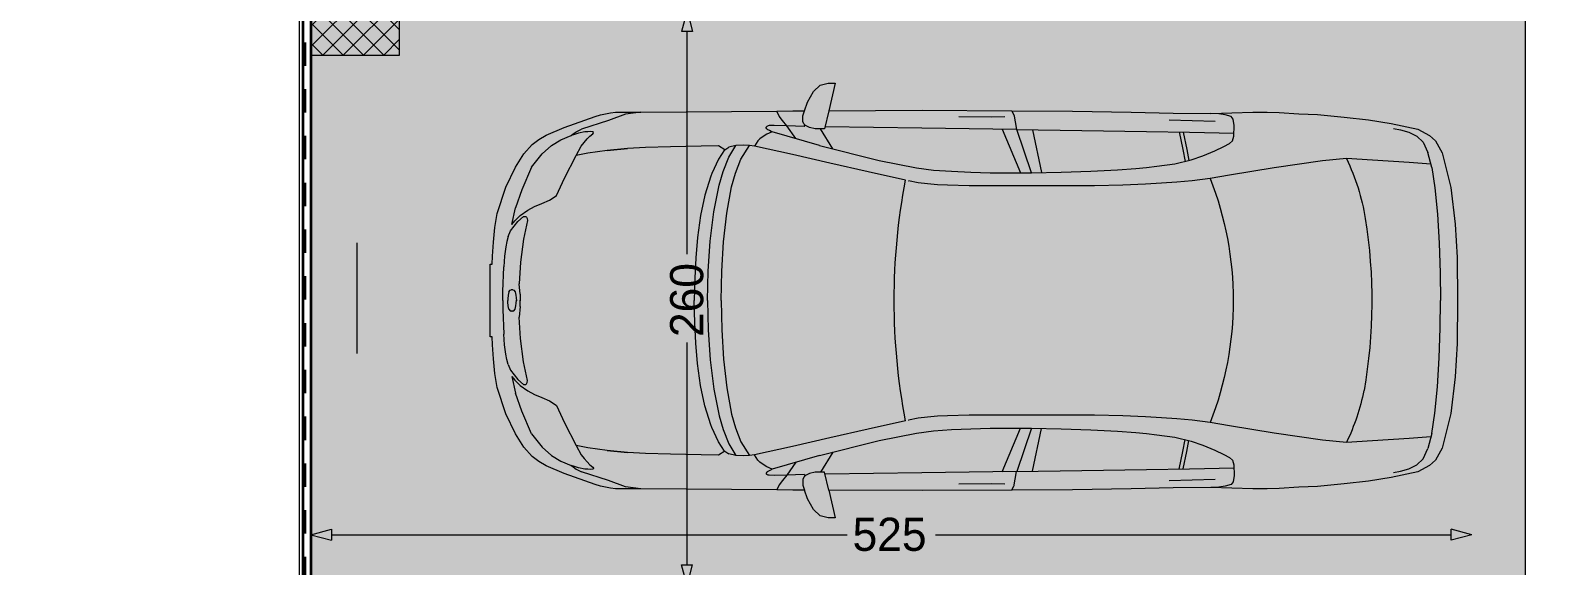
# Model space of a CAD drawing. Header units: millimetres. Extents: x 635850 to 824661, y -5878409 to -5774454.
# Drawn here: x 749086 to 755960, y -5805012 to -5802591 of the extents above; entities that cross this region are included whole.
import ezdxf

# ---------------------------------------------------------------- set-up
doc = ezdxf.new("R2010")
doc.units = ezdxf.units.MM
doc.header["$MEASUREMENT"] = 0
doc.linetypes.add('Dashed', pattern=[211.666667, 105.833333, -105.833333])
for name, color, linetype, lineweight, true_color in [('0_Pen_No__62', 7, 'Continuous', 20, 0xaaaaaa), ('2D Drafting - General_Pen_No__241', 7, 'Continuous', 13, 0xe8e8e8), ('A - Ndertesa 1 - Veturat_Pen_No__102', 7, 'Continuous', 13, 0xcccccc), ('A - Ndertesa 5 - Sanitaria_Pen_No__82', 7, 'Continuous', 20, 0xaaaaaa), ('A - Ndertesa 7 - Ndertesa 4 - Dimensionimi Bazik_Pen_No__102', 7, 'Continuous', 13, 0xcccccc), ('A - Ndertesa 7 - Ndertesa 4 - Dimensionimi Bazik_Pen_No__82', 7, 'Continuous', 20, 0xaaaaaa), ('A - Ndertesa 7 - Veturat_Pen_No__102', 7, 'Continuous', 13, 0xcccccc), ('A - Situacioni_Pen_No__102', 7, 'Continuous', 13, 0xcccccc), ('Drawing & Figure_Pen_No__82', 7, 'Continuous', 20, 0xaaaaaa)]:
    doc.layers.add(name, color=color, linetype=linetype, lineweight=lineweight, true_color=true_color)
for name, color, linetype, lineweight in [('A - Ndertesa 5 - 2D Drafting - General_Pen_No__6', 5, 'Continuous', 35), ('A - Ndertesa 6 - Pllaka meskatit_Pen_No__22', 8, 'Continuous', 35), ('A - Ndertesa 7  - Pllaka meskatitt_Pen_No__7', 7, 'Continuous', 35), ('A - Ndertesa 7 - Shtyllat_Pen_No__1', 7, 'Continuous', 13), ('A - Ndertesa 7 - Shtyllat_Pen_No__101', 252, 'Continuous', 13)]:
    doc.layers.add(name, color=color, linetype=linetype, lineweight=lineweight)
for name, color, linetype in [('A - Ndertesa 6 - Pllaka meskatit', 7, 'Continuous'), ('A - Ndertesa 7  - Pllaka meskatitt', 7, 'Continuous'), ('A - Ndertesa 7 - Ndertesa 4 - Dimensionimi Bazik', 7, 'Continuous'), ('A - Ndertesa 7 - Shtyllat', 7, 'Continuous')]:
    doc.layers.add(name, color=color, linetype=linetype)
doc.styles.add('GENERATED_STYLE_1', font='GOTHIC.TTF')
doc.dimstyles.new('GENERATED_STYLE__1', dxfattribs={"dimtxt": 150, "dimasz": 91.78744, "dimexe": 0.18, "dimexo": 0.0625, "dimgap": 0, "dimtad": 0, "dimdec": 0, "dimlfac": 0.1, "dimzin": 0, "dimdsep": 46, "dimtxsty": 'GENERATED_STYLE_1', "dimblk": 'ARROWHEAD_5', "dimblk1": 'ARROWHEAD_5', "dimblk2": 'ARROWHEAD_5', "dimcen": 0.09, "dimse1": 1, "dimse2": 1, "dimclrd": 256, "dimclre": 256, "dimclrt": 256, "dimadec": 0, "dimazin": 0, "dimtfac": 1, "dimtdec": 4, "dimtmove": 0, "dimatfit": 3, "dimfxl": 0, "dimtolj": 1, "dimtzin": 0, "dimarcsym": 0})
doc.dimstyles.new('GENERATED_STYLE__2', dxfattribs={"dimtxt": 150, "dimasz": 91.78744, "dimexe": 0.18, "dimexo": 0.0625, "dimgap": 0, "dimtad": 0, "dimtih": 1, "dimtoh": 1, "dimdec": 0, "dimlfac": 0.1, "dimzin": 0, "dimdsep": 46, "dimtxsty": 'GENERATED_STYLE_1', "dimblk": 'ARROWHEAD_5', "dimblk1": 'ARROWHEAD_5', "dimblk2": 'ARROWHEAD_5', "dimcen": 0.09, "dimse1": 1, "dimse2": 1, "dimclrd": 256, "dimclre": 256, "dimclrt": 256, "dimadec": 0, "dimazin": 0, "dimtfac": 1, "dimtdec": 4, "dimtmove": 0, "dimatfit": 3, "dimfxl": 0, "dimtolj": 1, "dimtzin": 0, "dimarcsym": 0})

# ---------------------------------------------------------------- blocks, each defined once
blk = doc.blocks.new('Slab_3', base_point=(703704.3, -5790215.9))
at = {"layer": 'A - Ndertesa 6 - Pllaka meskatit_Pen_No__22', "color": 8, "linetype": 'Continuous', "lineweight": 35, "flags": 128}
blk.add_lwpolyline([(703704.3, -5790215.9), (739063.3, -5786585.5), (739063.1, -5784103.9), (741098.5, -5781712.3), (750316.6, -5780623.6), (750320.1, -5821668.9), (726661.7, -5822732.9), (707158.2, -5823855.1)], close=True, dxfattribs=at)
blk = doc.blocks.new('Slab_4', base_point=(764617.5, -5778938.9))
at = {"layer": 'A - Ndertesa 7  - Pllaka meskatitt_Pen_No__7', "color": 7, "linetype": 'Continuous', "lineweight": 35, "flags": 128}
blk.add_lwpolyline([(764617.5, -5778938.9), (750355, -5780623.3), (750355, -5821675.8), (764660.1, -5821033.7), (785655, -5820354.8), (785655, -5777754.2), (764617.5, -5778938.7)], close=True, dxfattribs=at)
blk = doc.blocks.new('Column_302', base_point=(750555, -5800477.3))
at = {"layer": 'A - Ndertesa 7 - Shtyllat_Pen_No__101', "linetype": 'Continuous', "lineweight": 13}
h = blk.add_hatch(dxfattribs=at)
h.set_pattern_fill('Concrete_Block', color=252, style=0, pattern_type=2)
h.set_pattern_definition([(45, (664183.82, -5827429.525), (-45.96194, 45.96194), []), (135, (664183.82, -5827429.525), (45.96194, 45.96194), [])])
h.paths.add_polyline_path([(750755, -5798252.3), (750355, -5798252.3), (750355, -5802702.3), (750755, -5802702.3)])
at = {"layer": 'A - Ndertesa 7 - Shtyllat_Pen_No__1', "color": 7, "linetype": 'Continuous', "lineweight": 13, "flags": 128}
blk.add_lwpolyline([(750755, -5798252.3), (750355, -5798252.3), (750355, -5802702.3), (750755, -5802702.3)], close=True, dxfattribs=at)
blk = doc.blocks.new('Car 05 25')
at = {"layer": 'A - Ndertesa 1 - Veturat_Pen_No__102', "color": 254, "linetype": 'Continuous', "lineweight": 13, "true_color": 0xcccccc}
for p, q in [((129, 820.5), (138.9, 832.4)), ((138.9, 832.4), (165.2, 840.3)), ((165.2, 840.3), (194.7, 844.3)), ((194.7, 844.3), (230.8, 845.5)), ((1119.5, 833.3), (1115.1, 808.9)), ((1120.2, 836.3), (1119.5, 833.3)), ((1120.7, 838.2), (1120.2, 836.3)), ((1129.9, 858.5), (1120.7, 838.2)), ((1162.6, 830.5), (1220.1, 829.1)), ((1220.1, 829.1), (1369.7, 831.5)), ((1957.8, 858.1), (1977.2, 777.4)), ((2075.3, 835.7), (2067.9, 857.7)), ((2075.2, 809.4), (2075.3, 835.7)), ((2166.8, 813.8), (2182.3, 834.1)), ((2182.3, 834.1), (2193.2, 856.5)), ((2808, 852.6), (2876.9, 843.3)), ((2876.9, 843.3), (2954.2, 813.7)), ((2904.1, 832.9), (2905.1, 832.8)), ((-664.9, 761), (-701.1, 743.3)), ((-626.6, 772.5), (-664.9, 761)), ((-594.9, 778.5), (-626.6, 772.5)), ((124.6, 791.4), (129, 820.5)), ((125.7, 743.9), (124.6, 791.4)), ((327.4, 761.9), (125.4, 756.5)), ((210.9, 809.2), (418.1, 816.2)), ((522, 764.7), (327.4, 761.9)), ((355.3, 762.3), (339.1, 683.1)), ((373.4, 762.6), (357.2, 683.4)), ((813.6, 769.3), (522, 764.7)), ((1108.6, 774), (813.6, 769.3)), ((1036.3, 772.8), (996.5, 578.8)), ((1042, 578), (1107.6, 774)), ((1173.3, 774.9), (1090.3, 577.9)), ((1115.1, 808.9), (1108.6, 774)), ((1108.6, 774), (1537.6, 780)), ((1537.6, 780), (1975, 786.1)), ((1939.2, 686.2), (1995.9, 777.4)), ((1977.2, 777.4), (2019.6, 777.4)), ((2000.4, 701.6), (2213.5, 763)), ((2019.6, 777.4), (2044.5, 783.1)), ((2044.5, 783.1), (2063.4, 792.3)), ((2063.4, 792.3), (2070.4, 799.9)), ((2068.7, 787.7), (2065.4, 794.5)), ((2068.7, 787.7), (2148, 790.5)), ((2070.4, 799.9), (2075.2, 809.4)), ((2106.5, 732.2), (2148, 790.5)), ((2148, 790.5), (2166.8, 813.8)), ((2148, 790.5), (2205.6, 792.2)), ((2205.6, 792.2), (2227.2, 791)), ((2226.6, 769.9), (2213.5, 763)), ((2213.5, 763), (2238.3, 752.2)), ((2234.4, 774), (2226.6, 769.9)), ((2227.2, 791), (2232.6, 790)), ((2232.6, 790), (2237.9, 787.3)), ((2238.5, 776.9), (2234.4, 774)), ((2240.8, 784), (2237.9, 787.3)), ((2238.5, 776.9), (2240.9, 780.5)), ((2240.9, 780.5), (2240.8, 784)), ((2954.2, 813.7), (3075.8, 774.7)), ((3022.5, 758.3), (3023.7, 762.5)), ((3024.5, 753.7), (3022.5, 758.3)), ((3023.7, 762.5), (3034.6, 765.1)), ((3034.6, 765.1), (3046.9, 763.8)), ((3046.9, 763.8), (3060.9, 762.9)), ((3060.9, 762.9), (3089.9, 757.4)), ((3100.5, 763.1), (3075.8, 774.7)), ((3089.9, 757.4), (3108.4, 751.4)), ((3114.1, 753.3), (3100.5, 763.1)), ((-729.4, 716.4), (-750.6, 669.8)), ((-701.1, 743.3), (-729.4, 716.4)), ((132.4, 722.8), (125.7, 743.9)), ((146.7, 710.6), (132.4, 722.8)), ((171.3, 696.6), (146.7, 710.6)), ((212.6, 676.5), (171.3, 696.6)), ((2000.4, 701.6), (1730.4, 633.8)), ((2122, 660), (2293.8, 697.7)), ((2238.3, 752.2), (2258.5, 739.7)), ((2258.5, 739.7), (2269, 731.1)), ((2269, 731.1), (2278.8, 722)), ((2278.8, 722), (2293.8, 697.7)), ((2293.8, 697.7), (2317.2, 700.7)), ((2293.8, 697.6), (2293.8, 697.7)), ((2317.2, 700.7), (2345.7, 702.7)), ((2355.1, 639.9), (2317.2, 700.7)), ((2345.7, 702.7), (2378.9, 702)), ((2410.1, 649.1), (2378.9, 702)), ((2378.9, 702), (2410.6, 694.2)), ((2410.6, 694.2), (2410.6, 694.2)), ((2428.7, 681.7), (2410.6, 694.2)), ((2428.7, 681.7), (2457.3, 700)), ((2457.3, 700), (2535.5, 698)), ((2535.4, 698), (2673.2, 695.5)), ((2535.5, 698), (2535.5, 698)), ((2673.2, 695.5), (2787.2, 691.5)), ((2787.2, 691.5), (2868.4, 687.2)), ((3037.9, 743.5), (3024.5, 753.7)), ((3050.6, 730.7), (3037.9, 743.5)), ((3064.5, 714.6), (3050.6, 730.7)), ((3077, 697.8), (3064.5, 714.6)), ((3100, 656.6), (3077, 697.8)), ((3108.4, 751.4), (3122.9, 746.4)), ((3122.9, 746.4), (3114.1, 753.3)), ((3170.1, 726.6), (3122.9, 746.4)), ((3211.7, 701), (3170.1, 726.6)), ((3254.3, 663.2), (3211.7, 701)), ((-768.3, 602.3), (-750.6, 669.8)), ((-764.3, 617.3), (-665.7, 624)), ((-665.7, 624), (-500.9, 634.2)), ((-500.9, 634.2), (-383, 642)), ((-383, 642), (-274.2, 631.3)), ((-274.2, 631.3), (-56.4, 600.5)), ((266.3, 654.6), (212.6, 676.5)), ((319.5, 636.4), (266.3, 654.6)), ((392.7, 617.8), (319.5, 636.4)), ((339.1, 683.1), (329.6, 633.9)), ((357.2, 683.4), (346.8, 629.5)), ((1730.4, 633.8), (1562, 600.6)), ((1779.6, 581.8), (1952.8, 621.3)), ((1952.8, 621.3), (2122, 660)), ((2379.8, 575.4), (2355.1, 639.9)), ((2436, 583.2), (2410.1, 649.1)), ((2428.8, 681.7), (2428.7, 681.7)), ((2428.8, 681.7), (2456.7, 639.8)), ((2456.7, 639.8), (2487.2, 574.3)), ((2868.4, 687.2), (2959.7, 679)), ((2959.7, 679), (2868.4, 687.2)), ((2959.7, 679), (3047.2, 666.2)), ((3047.2, 666.2), (3100, 656.6)), ((3152.9, 553.9), (3100, 656.6)), ((3301.9, 602.8), (3254.3, 663.2)), ((-768.3, 602.3), (-782.8, 510)), ((-56.4, 600.5), (145.9, 566.6)), ((145.9, 566.6), (233.3, 552.3)), ((233.3, 552.3), (315.3, 541.4)), ((474.8, 607.1), (392.7, 617.8)), ((521.3, 601.6), (474.8, 607.1)), ((570, 596.8), (521.3, 601.6)), ((652.6, 591), (570, 596.8)), ((772.8, 585), (652.6, 591)), ((907.3, 580.3), (772.8, 585)), ((1042, 578), (907.3, 580.3)), ((1227.8, 577.5), (1042, 578)), ((1316.1, 580.5), (1227.8, 577.5)), ((1403, 584.4), (1316.1, 580.5)), ((1483.9, 590.1), (1403, 584.4)), ((1562, 600.6), (1483.9, 590.1)), ((1610.7, 544.1), (1779.6, 581.8)), ((2397.3, 514.3), (2379.8, 575.4)), ((2453.6, 521.6), (2436, 583.2)), ((2487.2, 574.3), (2491.8, 562)), ((2491.8, 562), (2517.9, 477)), ((3189.6, 475.6), (3152.9, 553.9)), ((3301.9, 602.8), (3346, 501.4)), ((-782.8, 510), (-794.5, 390.6)), ((315.3, 541.4), (384.3, 535.1)), ((384.3, 535.1), (454.2, 530.4)), ((454.2, 530.4), (526.2, 526.3)), ((526.2, 526.3), (627.7, 521.8)), ((627.7, 521.8), (756.8, 518.1)), ((756.8, 518.1), (1322.6, 518.1)), ((1322.6, 518.1), (1420.5, 521.7)), ((1420.5, 521.7), (1466.6, 524)), ((1466.6, 524), (1510.9, 527.6)), ((1510.9, 527.6), (1554.3, 533.1)), ((1554.3, 533.1), (1596.8, 541)), ((1597.3, 541.2), (1596.7, 540.9)), ((2419.3, 395.7), (2397.3, 514.3)), ((2477.6, 401.1), (2453.6, 521.6)), ((3346, 501.4), (3374.3, 419.6)), ((2517.9, 477), (2537.5, 384.1)), ((3199.4, 466.8), (3189.6, 475.6)), ((3220.7, 454.4), (3199.4, 466.8)), ((3256.1, 439.2), (3220.7, 454.4)), ((3288.4, 425.1), (3256.1, 439.2)), ((3319.4, 408.4), (3288.4, 425.1)), ((3391.1, 344.2), (3374.3, 419.6)), ((-794.5, 390.6), (-802.4, 258.7)), ((2433.7, 266.1), (2419.3, 395.7)), ((2493.9, 269.1), (2477.6, 401.1)), ((2537.5, 384.1), (2551.5, 285.6)), ((3353.5, 384.3), (3319.4, 408.4)), ((3321.2, 370.5), (3321, 362.1)), ((3321, 362.1), (3338.3, 276.9)), ((3324.7, 377.3), (3321.2, 370.5)), ((3328.3, 379.6), (3324.7, 377.3)), ((3338.5, 379.5), (3328.3, 379.6)), ((3363.6, 357.8), (3338.5, 379.5)), ((3377.2, 360), (3353.5, 384.3)), ((3396.7, 315.8), (3363.6, 357.8)), ((3391.1, 344.2), (3377.2, 360)), ((2551.5, 285.6), (2559.7, 193.7)), ((3338.3, 276.9), (3351.9, 172.7)), ((3408.1, 289.4), (3396.7, 315.8)), ((3408.1, 289.4), (3413.8, 267.3)), ((-802.4, 258.7), (-806.8, 124.9)), ((2441.6, 132), (2433.7, 266.1)), ((2503.1, 133.2), (2493.9, 269.1)), ((3413.8, 267.3), (3418.5, 242.9)), ((3418.5, 242.9), (3424, 200.7)), ((2559.7, 193.7), (2564.4, 101.2)), ((3351.9, 172.7), (3358.3, 75.9)), ((3424, 200.7), (3427.7, 152)), ((3432.4, 40), (3427.7, 152)), ((-806.8, 124.9), (-808, 0)), ((2444, 0), (2441.6, 132)), ((2506, 0), (2503.1, 133.2)), ((2564.4, 101.2), (2566, 0)), ((3354, 27.9), (3358.3, 75.9)), ((-806.8, -124.9), (-808, 0)), ((2444, 0), (2441.6, -132)), ((2564.4, -101.2), (2566, 0)), ((3354, 27.9), (3354, -0.8)), ((3354, -27.9), (3354, 0.8)), ((3370.9, 11.7), (3370.3, -0.8)), ((3370.9, -11.7), (3370.3, 0.8)), ((3372.5, 23.7), (3370.9, 11.7)), ((3376.3, 39), (3372.5, 23.7)), ((3382, 46.6), (3376.3, 39)), ((3386.2, 48.4), (3382, 46.6)), ((3386.2, 48.4), (3394.3, 48.4)), ((3398.5, 46.6), (3394.3, 48.4)), ((3404.2, 39), (3398.5, 46.6)), ((3404.2, 39), (3408, 23.7)), ((3408, 23.7), (3409.8, 8.1)), ((3409.8, 8.1), (3409.8, 0)), ((3431.8, 57.4), (3431.8, 56.8)), ((3432, 0), (3432.4, 40)), ((3432, 0), (3432.4, -40)), ((2506, 0), (2503.1, -133.2)), ((3354, -27.9), (3358.3, -75.9)), ((3372.5, -23.7), (3370.9, -11.7)), ((3376.3, -39), (3372.5, -23.7)), ((3382, -46.6), (3376.3, -39)), ((3386.2, -48.4), (3382, -46.6)), ((3386.2, -48.4), (3394.3, -48.4)), ((3398.5, -46.6), (3394.3, -48.4)), ((3404.2, -39), (3398.5, -46.6)), ((3404.2, -39), (3408, -23.7)), ((3408, -23.7), (3409.8, -8.1)), ((3409.8, -8.1), (3409.8, 0)), ((3432.4, -40), (3427.7, -152)), ((3431.8, -57.4), (3431.8, -56.8)), ((-802.4, -258.7), (-806.8, -124.9)), ((2441.6, -132), (2433.7, -266.1)), ((2503.1, -133.2), (2493.9, -269.1)), ((2559.7, -193.7), (2564.4, -101.2)), ((3351.9, -172.7), (3358.3, -75.9)), ((2551.5, -285.6), (2559.7, -193.7)), ((3338.3, -276.9), (3351.9, -172.7)), ((3418.5, -242.9), (3424, -200.7)), ((3424, -200.7), (3427.7, -152)), ((-794.5, -390.6), (-802.4, -258.7)), ((2433.7, -266.1), (2419.3, -395.7)), ((2493.9, -269.1), (2477.6, -401.1)), ((3408.1, -289.4), (3413.8, -267.3)), ((3413.8, -267.3), (3418.5, -242.9)), ((2537.5, -384.1), (2551.5, -285.6)), ((3321, -362.1), (3338.3, -276.9)), ((3396.7, -315.8), (3363.6, -357.8)), ((3408.1, -289.4), (3396.7, -315.8)), ((-782.8, -510), (-794.5, -390.6)), ((2419.3, -395.7), (2397.3, -514.3)), ((2477.6, -401.1), (2453.6, -521.6)), ((2517.9, -477), (2537.5, -384.1)), ((3319.4, -408.4), (3288.4, -425.1)), ((3353.5, -384.3), (3319.4, -408.4)), ((3321.2, -370.5), (3321, -362.1)), ((3324.7, -377.3), (3321.2, -370.5)), ((3328.3, -379.6), (3324.7, -377.3)), ((3338.5, -379.5), (3328.3, -379.6)), ((3363.6, -357.8), (3338.5, -379.5)), ((3377.2, -360), (3353.5, -384.3)), ((3391.1, -344.2), (3374.3, -419.6)), ((3391.1, -344.2), (3377.2, -360)), ((2491.8, -562), (2517.9, -477)), ((3189.6, -475.6), (3152.9, -553.9)), ((3199.4, -466.8), (3189.6, -475.6)), ((3220.7, -454.4), (3199.4, -466.8)), ((3256.1, -439.2), (3220.7, -454.4)), ((3288.4, -425.1), (3256.1, -439.2)), ((3346, -501.4), (3374.3, -419.6)), ((-768.3, -602.3), (-782.8, -510)), ((233.3, -552.3), (315.3, -541.4)), ((315.3, -541.4), (384.3, -535.1)), ((384.3, -535.1), (454.2, -530.4)), ((454.2, -530.4), (526.2, -526.3)), ((526.2, -526.3), (627.7, -521.8)), ((627.7, -521.8), (756.8, -518.1)), ((756.8, -518.1), (1322.6, -518.1)), ((1322.6, -518.1), (1420.5, -521.7)), ((1420.5, -521.7), (1466.6, -524)), ((1466.6, -524), (1510.9, -527.6)), ((1510.9, -527.6), (1554.3, -533.1)), ((1554.3, -533.1), (1596.8, -541)), ((1597.3, -541.2), (1596.7, -540.9)), ((1610.7, -544.1), (1779.6, -581.8)), ((2397.3, -514.3), (2379.8, -575.4)), ((2453.6, -521.6), (2436, -583.2)), ((3301.9, -602.8), (3346, -501.4)), ((-768.3, -602.3), (-750.6, -669.8)), ((-764.3, -617.3), (-665.7, -624)), ((-274.2, -631.3), (-56.4, -600.5)), ((-56.4, -600.5), (145.9, -566.6)), ((145.9, -566.6), (233.3, -552.3)), ((392.7, -617.8), (319.5, -636.4)), ((474.8, -607.1), (392.7, -617.8)), ((521.3, -601.6), (474.8, -607.1)), ((570, -596.8), (521.3, -601.6)), ((652.6, -591), (570, -596.8)), ((772.8, -585), (652.6, -591)), ((907.3, -580.3), (772.8, -585)), ((1042, -578), (907.3, -580.3)), ((1036.3, -772.8), (996.5, -578.8)), ((1227.8, -577.5), (1042, -578)), ((1042, -578), (1107.6, -774)), ((1173.3, -774.9), (1090.3, -577.9)), ((1316.1, -580.5), (1227.8, -577.5)), ((1403, -584.4), (1316.1, -580.5)), ((1483.9, -590.1), (1403, -584.4)), ((1562, -600.6), (1483.9, -590.1)), ((1730.4, -633.8), (1562, -600.6)), ((1779.6, -581.8), (1952.8, -621.3)), ((2379.8, -575.4), (2355.1, -639.9)), ((2436, -583.2), (2410.1, -649.1)), ((2456.7, -639.8), (2487.2, -574.3)), ((2487.2, -574.3), (2491.8, -562)), ((3152.9, -553.9), (3100, -656.6)), ((3301.9, -602.8), (3254.3, -663.2)), ((-729.4, -716.4), (-750.6, -669.8)), ((-665.7, -624), (-500.9, -634.2)), ((-500.9, -634.2), (-383, -642)), ((-383, -642), (-274.2, -631.3)), ((212.6, -676.5), (171.3, -696.6)), ((266.3, -654.6), (212.6, -676.5)), ((319.5, -636.4), (266.3, -654.6)), ((339.1, -683.1), (329.6, -633.9)), ((355.3, -762.3), (339.1, -683.1)), ((357.2, -683.4), (346.8, -629.5)), ((373.4, -762.6), (357.2, -683.4)), ((2000.4, -701.6), (1730.4, -633.8)), ((1939.2, -686.2), (1995.9, -777.4)), ((1952.8, -621.3), (2122, -660)), ((2122, -660), (2293.8, -697.7)), ((2355.1, -639.9), (2317.2, -700.7)), ((2410.1, -649.1), (2378.9, -702)), ((2428.7, -681.7), (2410.6, -694.2)), ((2428.8, -681.7), (2428.7, -681.7)), ((2428.7, -681.7), (2457.3, -700)), ((2428.8, -681.7), (2456.7, -639.8)), ((2787.2, -691.5), (2868.4, -687.2)), ((2868.4, -687.2), (2959.7, -679)), ((2959.7, -679), (2868.4, -687.2)), ((2959.7, -679), (3047.2, -666.2)), ((3047.2, -666.2), (3100, -656.6)), ((3100, -656.6), (3077, -697.8)), ((3254.3, -663.2), (3211.7, -701)), ((-701.1, -743.3), (-729.4, -716.4)), ((-664.9, -761), (-701.1, -743.3)), ((125.7, -743.9), (124.6, -791.4)), ((132.4, -722.8), (125.7, -743.9)), ((146.7, -710.6), (132.4, -722.8)), ((171.3, -696.6), (146.7, -710.6)), ((2000.4, -701.6), (2213.5, -763)), ((2106.5, -732.2), (2148, -790.5)), ((2213.5, -763), (2238.3, -752.2)), ((2238.3, -752.2), (2258.5, -739.7)), ((2258.5, -739.7), (2269, -731.1)), ((2269, -731.1), (2278.8, -722)), ((2278.8, -722), (2293.8, -697.7)), ((2293.8, -697.6), (2293.8, -697.7)), ((2293.8, -697.7), (2317.2, -700.7)), ((2317.2, -700.7), (2345.7, -702.7)), ((2345.7, -702.7), (2378.9, -702)), ((2378.9, -702), (2410.6, -694.2)), ((2410.6, -694.2), (2410.6, -694.2)), ((2457.3, -700), (2535.5, -698)), ((2535.4, -698), (2673.2, -695.5)), ((2535.5, -698), (2535.5, -698)), ((2673.2, -695.5), (2787.2, -691.5)), ((3024.5, -753.7), (3022.5, -758.3)), ((3037.9, -743.5), (3024.5, -753.7)), ((3050.6, -730.7), (3037.9, -743.5)), ((3064.5, -714.6), (3050.6, -730.7)), ((3077, -697.8), (3064.5, -714.6)), ((3089.9, -757.4), (3108.4, -751.4)), ((3114.1, -753.3), (3100.5, -763.1)), ((3108.4, -751.4), (3122.9, -746.4)), ((3122.9, -746.4), (3114.1, -753.3)), ((3170.1, -726.6), (3122.9, -746.4)), ((3211.7, -701), (3170.1, -726.6)), ((-626.6, -772.5), (-664.9, -761)), ((-594.9, -778.5), (-626.6, -772.5)), ((124.6, -791.4), (129, -820.5)), ((327.4, -761.9), (125.4, -756.5)), ((129, -820.5), (138.9, -832.4)), ((210.9, -809.2), (418.1, -816.2)), ((522, -764.7), (327.4, -761.9)), ((813.6, -769.3), (522, -764.7)), ((1108.6, -774), (813.6, -769.3)), ((1108.6, -774), (1537.6, -780)), ((1115.1, -808.9), (1108.6, -774)), ((1119.5, -833.3), (1115.1, -808.9)), ((1537.6, -780), (1975, -786.1)), ((1957.8, -858.1), (1977.2, -777.4)), ((1977.2, -777.4), (2019.6, -777.4)), ((2019.6, -777.4), (2044.5, -783.1)), ((2044.5, -783.1), (2063.4, -792.3)), ((2063.4, -792.3), (2070.4, -799.9)), ((2068.7, -787.7), (2065.4, -794.5)), ((2068.7, -787.7), (2148, -790.5)), ((2070.4, -799.9), (2075.2, -809.4)), ((2075.2, -809.4), (2075.3, -835.7)), ((2148, -790.5), (2166.8, -813.8)), ((2148, -790.5), (2205.6, -792.2)), ((2166.8, -813.8), (2182.3, -834.1)), ((2205.6, -792.2), (2227.2, -791)), ((2226.6, -769.9), (2213.5, -763)), ((2234.4, -774), (2226.6, -769.9)), ((2227.2, -791), (2232.6, -790)), ((2232.6, -790), (2237.9, -787.3)), ((2238.5, -776.9), (2234.4, -774)), ((2240.8, -784), (2237.9, -787.3)), ((2238.5, -776.9), (2240.9, -780.5)), ((2240.9, -780.5), (2240.8, -784)), ((2876.9, -843.3), (2954.2, -813.7)), ((2954.2, -813.7), (3075.8, -774.7)), ((3022.5, -758.3), (3023.7, -762.5)), ((3023.7, -762.5), (3034.6, -765.1)), ((3034.6, -765.1), (3046.9, -763.8)), ((3046.9, -763.8), (3060.9, -762.9)), ((3060.9, -762.9), (3089.9, -757.4)), ((3100.5, -763.1), (3075.8, -774.7)), ((138.9, -832.4), (165.2, -840.3)), ((165.2, -840.3), (194.7, -844.3)), ((194.7, -844.3), (230.8, -845.5)), ((1120.2, -836.3), (1119.5, -833.3)), ((1120.7, -838.2), (1120.2, -836.3)), ((1129.9, -858.5), (1120.7, -838.2)), ((1162.6, -830.5), (1220.1, -829.1)), ((1220.1, -829.1), (1369.7, -831.5)), ((2075.3, -835.7), (2067.9, -857.7)), ((2182.3, -834.1), (2193.2, -856.5)), ((2808, -852.6), (2876.9, -843.3))]:
    blk.add_line(p, q, dxfattribs=at)
at = {"layer": 'A - Ndertesa 1 - Veturat_Pen_No__102', "color": 254, "linetype": 'Continuous', "lineweight": 13, "true_color": 0xcccccc, "flags": 128}
blk.add_lwpolyline([(-483.1, -817.3), (-372.3, -830.2), (-251.8, -841), (-168.2, -844.6), (-78.4, -850.6), (-24, -852.3), (40.3, -852.3), (230.8, -845.5), (400, -847.6), (590.7, -851.7), (856.5, -856.2), (1129.9, -858.5), (1536.1, -860.4), (1957.8, -858.1), (1928.9, -983.2), (1961.1, -983.2), (1996.9, -974.9), (2026.9, -945), (2054.6, -897.6), (2067.9, -857.7), (2119.9, -857.4), (2193.2, -856.5), (2808, -852.6), (2855.7, -852.6), (2891.4, -852.5), (2922.5, -852), (2945.2, -849.4), (2989.6, -839.6), (3013.6, -833.1), (3154.3, -782.6), (3235.9, -747.6), (3269.1, -728.3), (3298.6, -705.6), (3337.3, -663.4), (3374.5, -603.6), (3418.4, -512.7), (3457.5, -393.1), (3468.3, -330.9), (3474.5, -263.7), (3478.3, -199.9), (3479.4, -164.9), (3489.5, -164.9), (3489.5, 164.9), (3479.4, 164.9), (3478.3, 199.9), (3474.5, 263.7), (3468.3, 330.9), (3457.5, 393.1), (3418.4, 512.7), (3374.5, 603.6), (3337.3, 663.4), (3298.6, 705.6), (3269.1, 728.3), (3235.9, 747.6), (3154.3, 782.6), (3013.6, 833.1), (2989.6, 839.6), (2945.2, 849.4), (2922.5, 852), (2891.4, 852.5), (2855.7, 852.6), (2808, 852.6), (2193.2, 856.5), (2119.9, 857.4), (2067.9, 857.7), (2054.6, 897.6), (2026.9, 945), (1996.9, 974.9), (1961.1, 983.2), (1928.9, 983.2), (1957.8, 858.1), (1536.1, 860.4), (1129.9, 858.5), (856.5, 856.2), (590.7, 851.7), (400, 847.6), (230.8, 845.5), (40.3, 852.3), (-24, 852.3), (-78.4, 850.6), (-168.2, 844.6), (-251.8, 841), (-372.3, 830.2), (-483.1, 817.3), (-585.2, 801), (-706.3, 775.8), (-757.7, 747), (-784.8, 721.8), (-815, 667.8), (-855.1, 511), (-874.7, 345), (-882.9, 194.7), (-885.4, 0), (-882.9, -194.7), (-874.7, -345), (-855.1, -511), (-815, -667.8), (-784.8, -721.8), (-757.7, -747), (-706.3, -775.8), (-585.2, -801)], close=True, dxfattribs=at)
at = {"layer": 'A - Ndertesa 1 - Veturat_Pen_No__102', "color": 254, "linetype": 'Continuous', "lineweight": 13, "true_color": 0xcccccc}
for centre, radius, start, end in [((492.9, 217.7), 973.2, 154.15445, 170.91173), ((1649.8, 0), 1520.4, 158.69921, 201.30079), ((-1245.2, 0), 2907.3, 349.2142, 10.7858), ((1856.4, -1.7), 2354, 170.8804, 189.92229), ((492.9, -217.7), 973.2, 191.23053, 205.84555)]:
    blk.add_arc(centre, radius, start, end, dxfattribs=at)
blk = doc.blocks.new('*D1629', base_point=(664183.8, -5827429.5))
at = {"layer": 'A - Ndertesa 7 - Ndertesa 4 - Dimensionimi Bazik_Pen_No__102', "linetype": 'Continuous', "lineweight": 13, "true_color": 0xcccccc}
for points in [[(757581, -5793251.4), (757606, -5793158.1), (757556, -5793158.1)], [(757581, -5793251.4), (757556, -5793344.7), (757606, -5793344.7)], [(757581, -5814274.6), (757606, -5814181.3), (757556, -5814181.3)], [(757581, -5814274.6), (757556, -5814367.9), (757606, -5814367.9)]]:
    blk.add_hatch(color=254, dxfattribs=at).paths.add_polyline_path(points)
at = {"layer": 'A - Ndertesa 7 - Ndertesa 4 - Dimensionimi Bazik_Pen_No__102', "color": 254, "linetype": 'Continuous', "lineweight": 13, "true_color": 0xcccccc}
for p, q in [((757581, -5793251.4), (757556, -5793344.7)), ((757581, -5793251.4), (757606, -5793344.7)), ((757606, -5793344.7), (757556, -5793344.7)), ((757581, -5803476.4), (757581, -5793344.7)), ((757581, -5814181.3), (757581, -5804049.6)), ((757556, -5814181.3), (757606, -5814181.3)), ((757581, -5814274.6), (757556, -5814181.3)), ((757581, -5814274.6), (757606, -5814181.3))]:
    blk.add_line(p, q, dxfattribs=at)
at = {"layer": 'A - Ndertesa 7 - Ndertesa 4 - Dimensionimi Bazik_Pen_No__82', "color": 253, "lineweight": 20, "true_color": 0xaaaaaa, "insert": (757656, -5804025.6), "char_height": 150, "attachment_point": 7, "rotation": 90, "style": 'GENERATED_STYLE_1'}
blk.add_mtext('\\A1;{\\pql;\\fCentury Gothic|b0|i0|c0|p34;2,102}', dxfattribs=at)
blk = doc.blocks.new('ARROWHEAD_5')
at = {"linetype": 'Continuous', "lineweight": 0}
blk.add_hatch(color=0, dxfattribs=at).paths.add_polyline_path([(-1, 0.2679), (0, 0), (-1, -0.2679)])
at = {"color": 0, "linetype": 'Continuous', "lineweight": 0}
blk.add_line((0, 0), (-1, 0), dxfattribs=at)
blk = doc.blocks.new('*D1691', base_point=(664183.8, -5827429.5))
at = {"layer": 'A - Ndertesa 7 - Ndertesa 4 - Dimensionimi Bazik_Pen_No__102', "linetype": 'Continuous', "lineweight": 13, "true_color": 0xcccccc}
for points in [[(750355, -5804872.7), (750448.3, -5804897.7), (750448.3, -5804847.7)], [(755604.5, -5804872.7), (755511.2, -5804847.7), (755511.2, -5804897.7)]]:
    blk.add_hatch(color=254, dxfattribs=at).paths.add_polyline_path(points)
at = {"layer": 'A - Ndertesa 7 - Ndertesa 4 - Dimensionimi Bazik_Pen_No__102', "color": 254, "linetype": 'Continuous', "lineweight": 13, "true_color": 0xcccccc}
for p, q in [((750355, -5804872.7), (750448.3, -5804847.7)), ((750355, -5804872.7), (750448.3, -5804897.7)), ((750448.3, -5804847.7), (750448.3, -5804897.7)), ((750448.3, -5804872.7), (752779.9, -5804872.7)), ((753179.5, -5804872.7), (755511.2, -5804872.7)), ((755511.2, -5804897.7), (755511.2, -5804847.7)), ((755604.5, -5804872.7), (755511.2, -5804847.7)), ((755604.5, -5804872.7), (755511.2, -5804897.7))]:
    blk.add_line(p, q, dxfattribs=at)
at = {"layer": 'A - Ndertesa 7 - Ndertesa 4 - Dimensionimi Bazik_Pen_No__82', "color": 253, "lineweight": 20, "true_color": 0xaaaaaa, "insert": (752804, -5804947.7), "char_height": 150, "attachment_point": 7, "style": 'GENERATED_STYLE_1'}
blk.add_mtext('\\A1;{\\pql;\\fCentury Gothic|b0|i0|c0|p34;525}', dxfattribs=at)
blk = doc.blocks.new('*D1692', base_point=(664183.8, -5827429.5))
at = {"layer": 'A - Ndertesa 7 - Ndertesa 4 - Dimensionimi Bazik_Pen_No__102', "linetype": 'Continuous', "lineweight": 13, "true_color": 0xcccccc}
for points in [[(750355, -5805453.3), (750448.3, -5805478.3), (750448.3, -5805428.3)], [(755604.5, -5805453.3), (755511.2, -5805428.3), (755511.2, -5805478.3)]]:
    blk.add_hatch(color=254, dxfattribs=at).paths.add_polyline_path(points)
at = {"layer": 'A - Ndertesa 7 - Ndertesa 4 - Dimensionimi Bazik_Pen_No__102', "color": 254, "linetype": 'Continuous', "lineweight": 13, "true_color": 0xcccccc}
for p, q in [((750355, -5805453.3), (750448.3, -5805428.3)), ((750355, -5805453.3), (750448.3, -5805478.3)), ((750448.3, -5805428.3), (750448.3, -5805478.3)), ((750448.3, -5805453.3), (752779.9, -5805453.3)), ((753179.5, -5805453.3), (755511.2, -5805453.3)), ((755511.2, -5805478.3), (755511.2, -5805428.3)), ((755604.5, -5805453.3), (755511.2, -5805428.3)), ((755604.5, -5805453.3), (755511.2, -5805478.3))]:
    blk.add_line(p, q, dxfattribs=at)
at = {"layer": 'A - Ndertesa 7 - Ndertesa 4 - Dimensionimi Bazik_Pen_No__82', "color": 253, "lineweight": 20, "true_color": 0xaaaaaa, "insert": (752804, -5805528.3), "char_height": 150, "attachment_point": 7, "style": 'GENERATED_STYLE_1'}
blk.add_mtext('\\A1;{\\pql;\\fCentury Gothic|b0|i0|c0|p34;525}', dxfattribs=at)
blk = doc.blocks.new('*D1693', base_point=(664183.8, -5827429.5))
at = {"layer": 'A - Ndertesa 7 - Ndertesa 4 - Dimensionimi Bazik_Pen_No__102', "linetype": 'Continuous', "lineweight": 13, "true_color": 0xcccccc}
for points in [[(752056, -5802502.3), (752031, -5802595.6), (752081, -5802595.6)], [(752056, -5805102.3), (752081, -5805009), (752031, -5805009)]]:
    blk.add_hatch(color=254, dxfattribs=at).paths.add_polyline_path(points)
at = {"layer": 'A - Ndertesa 7 - Ndertesa 4 - Dimensionimi Bazik_Pen_No__102', "color": 254, "linetype": 'Continuous', "lineweight": 13, "true_color": 0xcccccc}
for p, q in [((752056, -5802502.3), (752031, -5802595.6)), ((752056, -5802502.3), (752081, -5802595.6)), ((752081, -5802595.6), (752031, -5802595.6)), ((752056, -5803602.5), (752056, -5802595.6)), ((752056, -5805009), (752056, -5804002.1)), ((752031, -5805009), (752081, -5805009)), ((752056, -5805102.3), (752031, -5805009)), ((752056, -5805102.3), (752081, -5805009))]:
    blk.add_line(p, q, dxfattribs=at)
at = {"layer": 'A - Ndertesa 7 - Ndertesa 4 - Dimensionimi Bazik_Pen_No__82', "color": 253, "lineweight": 20, "true_color": 0xaaaaaa, "insert": (752131, -5803978.1), "char_height": 150, "attachment_point": 7, "rotation": 90, "style": 'GENERATED_STYLE_1'}
blk.add_mtext('\\A1;{\\pql;\\fCentury Gothic|b0|i0|c0|p34;260}', dxfattribs=at)

msp = doc.modelspace()

# ---------------------------------------------------------------- hatches: boundary and pattern name
at = {"layer": '2D Drafting - General_Pen_No__241', "linetype": 'Continuous', "lineweight": 0, "true_color": 0xf9f9f9}
msp.add_hatch(color=7, dxfattribs=at).paths.add_polyline_path([(750355, -5793251.4), (750355, -5809215.2, 0.112643), (750615.2, -5809274.6), (754844.8, -5809274.6, 0.414214), (755844.8, -5808274.6), (755844.8, -5793251.4)])

# ---------------------------------------------------------------- linework, layer by layer
at = {"layer": '0_Pen_No__62', "color": 253, "linetype": 'Continuous', "lineweight": 20, "true_color": 0xaaaaaa}
msp.add_lwpolyline([(707148, -5823755.5), (726657.2, -5822633), (750320.1, -5821568.8), (750316.6, -5780724.3), (741149.2, -5781807), (739163.1, -5784140.7), (739163.3, -5786675.7), (703714.5, -5790315.4)], close=True, dxfattribs=at)
at = {"layer": 'A - Ndertesa 5 - 2D Drafting - General_Pen_No__6', "color": 5, "linetype": 'Dashed', "lineweight": 35}
msp.add_lwpolyline([(750328.8, -5824975.7), (750328.8, -5774454.4)], dxfattribs=at)
at = {"layer": 'A - Ndertesa 5 - Sanitaria_Pen_No__82', "color": 253, "linetype": 'Continuous', "lineweight": 20, "true_color": 0xaaaaaa}
msp.add_lwpolyline([(749303.8, -5821619.8), (750303.8, -5821574.8), (750303.8, -5780730.1), (749303.8, -5780848.2)], dxfattribs=at)
at = {"layer": 'A - Situacioni_Pen_No__102', "color": 254, "linetype": 'Continuous', "lineweight": 13, "true_color": 0xcccccc, "flags": 128}
msp.add_lwpolyline([(750564.5, -5804052.2), (750564.5, -5803552.2)], dxfattribs=at)
at = {"layer": 'Drawing & Figure_Pen_No__82', "color": 253, "linetype": 'Continuous', "lineweight": 20, "true_color": 0xaaaaaa, "flags": 128}
msp.add_lwpolyline([(755844.8, -5793251.4), (755844.8, -5808274.6, -0.414214), (754844.8, -5809274.6), (750615.2, -5809274.6, -0.112643), (750355, -5809215.2)], format="xyb", dxfattribs=at)

# ---------------------------------------------------------------- block references
at = {"layer": 'A - Ndertesa 6 - Pllaka meskatit', "color": 8, "linetype": 'Continuous', "lineweight": 35}
msp.add_blockref('Slab_3', (703704.3, -5790215.9), dxfattribs=at)
at = {"layer": 'A - Ndertesa 7  - Pllaka meskatitt', "color": 7, "linetype": 'Continuous', "lineweight": 35}
msp.add_blockref('Slab_4', (764617.5, -5778938.9), dxfattribs=at)
at = {"layer": 'A - Ndertesa 7 - Shtyllat', "color": 7, "lineweight": 13}
msp.add_blockref('Column_302', (750555, -5800477.3), dxfattribs=at)
at = {"layer": 'A - Ndertesa 7 - Veturat_Pen_No__102', "color": 254, "linetype": 'Continuous', "lineweight": 13, "true_color": 0xcccccc, "xscale": -1, "zscale": 1000}
msp.add_blockref('Car 05 25', (754654.5, -5803812.8), dxfattribs=at)

# ---------------------------------------------------------------- dimensions: what is measured, and where the dimension line sits
at = {"layer": 'A - Ndertesa 7 - Ndertesa 4 - Dimensionimi Bazik', "color": 254, "linetype": 'Continuous', "lineweight": 13, "true_color": 0xcccccc}
for base, p1, p2, picture, middle in [((757581, -5793251.4), (756690.3, -5814274.6), (755604.5, -5793251.4), '*D1629', (757581, -5803773.6)), ((752056, -5802502.3), (755603.4, -5805102.3), (755005, -5802502.3), '*D1693', (752056, -5803806.5))]:
    dim = msp.add_linear_dim(base=base, p1=p1, p2=p2, angle=90, dimstyle='GENERATED_STYLE__1', dxfattribs=at)
    dim.commit()
    dim.dimension.update_dxf_attribs({"geometry": picture, "text_midpoint": middle, "dimtype": 160, "text_rotation": 90})
for base, picture, middle in [((755604.5, -5804872.7), '*D1691', (752975.5, -5804872.7)), ((755604.5, -5805453.3), '*D1692', (752975.5, -5805453.3))]:
    dim = msp.add_linear_dim(base=base, p1=(750355, -5802702.3), p2=(755604.5, -5801427.6), dimstyle='GENERATED_STYLE__2', dxfattribs=at)
    dim.commit()
    dim.dimension.update_dxf_attribs({"geometry": picture, "text_midpoint": middle, "dimtype": 160})

doc.saveas('drawing.dxf')
